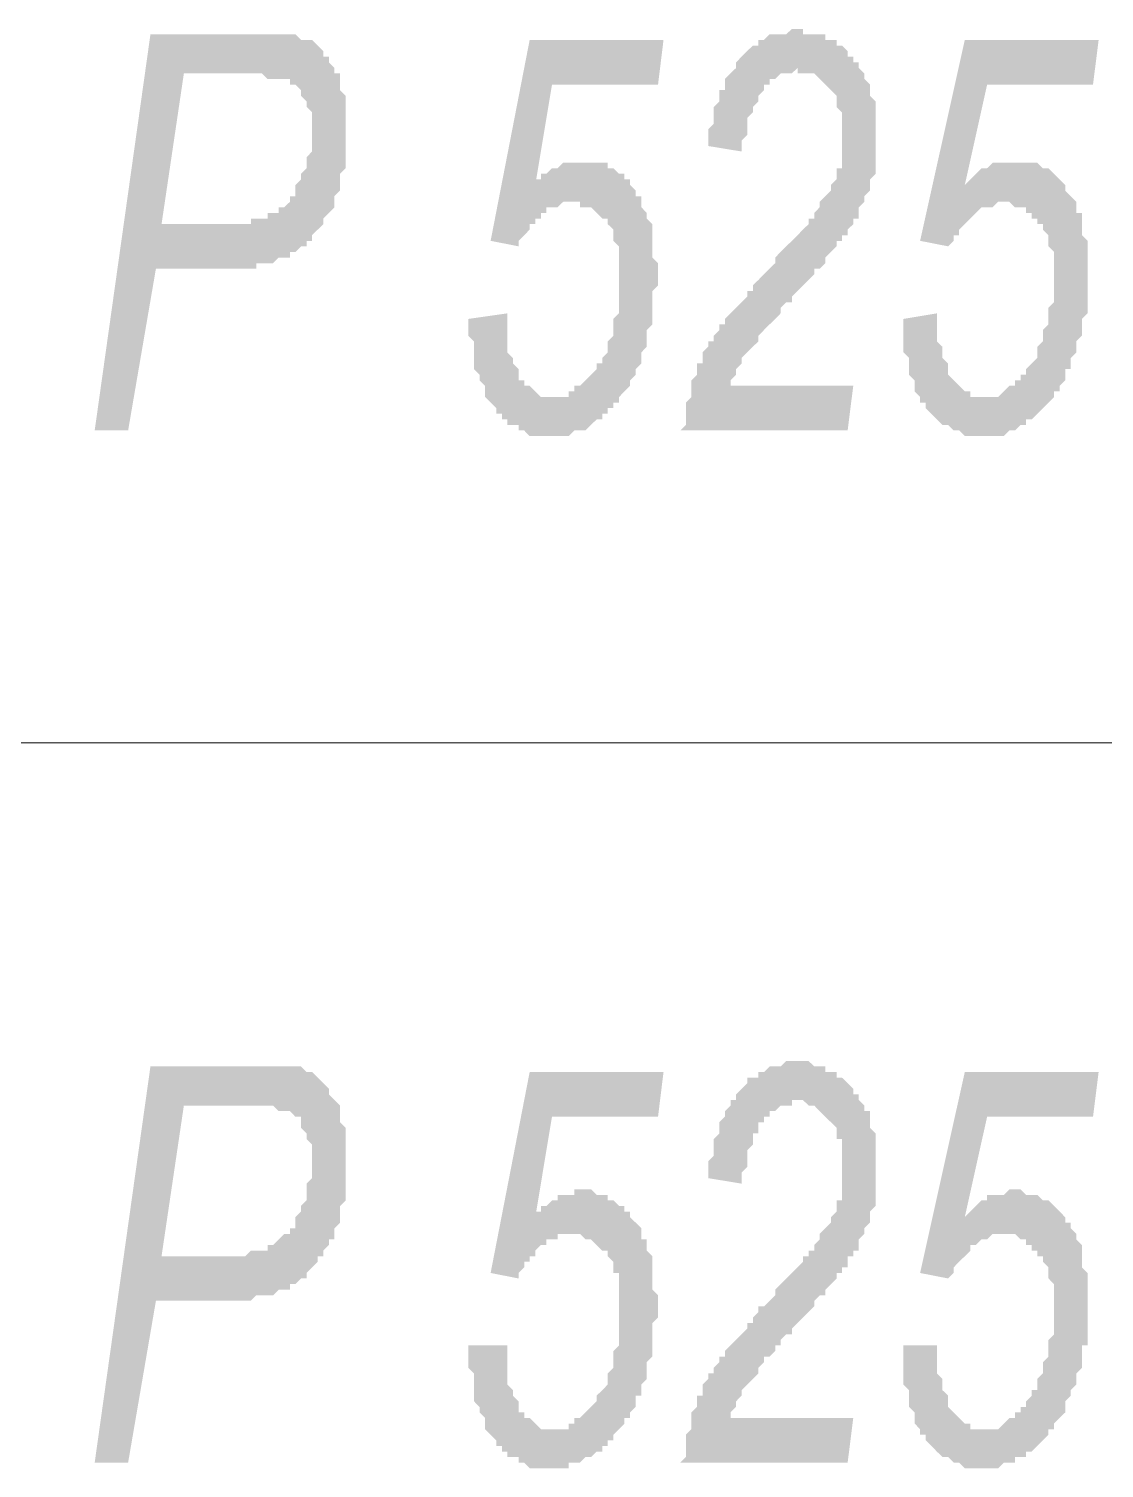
# Model space of a CAD drawing. Header units: millimetres. Extents: x 1372 to 666090, y 1285 to 31551.
# Drawn here: x 630120 to 630924, y 22982 to 24058 of the extents above; entities that cross this region are included whole.
import ezdxf

# ---------------------------------------------------------------- set-up
doc = ezdxf.new("R2010")
doc.units = ezdxf.units.MM
doc.layers.add('PDF _0', color=7, linetype='Continuous')
doc.layers.add('PDF _75-АЗ Штамп', color=7, linetype='Continuous')

msp = doc.modelspace()

# ---------------------------------------------------------------- hatches: boundary and pattern name
at = {"layer": 'PDF _75-АЗ Штамп', "transparency": 33554559}
h = msp.add_hatch(color=256, dxfattribs=at)
h.paths.add_polyline_path([(630169.2, 23757.8), (630210.9, 24054), (630298.5, 24054), (630302.6, 24054), (630306.8, 24054), (630311, 24054), (630311, 24054), (630315.2, 24054), (630319.3, 24054), (630319.3, 24054), (630323.5, 24049.8), (630327.7, 24049.8), (630327.7, 24049.8), (630331.8, 24049.8), (630331.8, 24049.8), (630336, 24045.6), (630336, 24045.6), (630340.2, 24041.5), (630340.2, 24037.3), (630344.4, 24037.3), (630344.4, 24033.1), (630348.5, 24028.9), (630348.5, 24024.8), (630352.7, 24024.8), (630352.7, 24020.6), (630352.7, 24020.6), (630352.7, 24016.4), (630352.7, 24012.3), (630356.9, 24008.1), (630356.9, 24003.9), (630356.9, 23999.7), (630356.9, 23995.6), (630356.9, 23991.4), (630356.9, 23987.2), (630356.9, 23983.1), (630356.9, 23983.1), (630356.9, 23978.9), (630356.9, 23974.7), (630356.9, 23970.5), (630356.9, 23966.4), (630356.9, 23962.2), (630356.9, 23958), (630356.9, 23953.9), (630352.7, 23949.7), (630352.7, 23945.5), (630352.7, 23945.5), (630352.7, 23941.3), (630352.7, 23937.2), (630348.5, 23933), (630348.5, 23928.8), (630348.5, 23924.7), (630344.4, 23920.5), (630344.4, 23920.5), (630340.2, 23916.3), (630340.2, 23912.1), (630336, 23908), (630336, 23908), (630331.8, 23903.8), (630331.8, 23899.6), (630327.7, 23899.6), (630327.7, 23895.5), (630323.5, 23895.5), (630323.5, 23895.5), (630319.3, 23891.3), (630319.3, 23891.3), (630315.2, 23891.3), (630315.2, 23887.1), (630311, 23887.1), (630306.8, 23887.1), (630306.8, 23887.1), (630302.6, 23882.9), (630298.5, 23882.9), (630298.5, 23882.9), (630294.3, 23882.9), (630290.1, 23882.9), (630290.1, 23878.8), (630286, 23878.8), (630281.8, 23878.8), (630281.8, 23878.8), (630277.6, 23878.8), (630273.4, 23878.8), (630273.4, 23878.8), (630269.3, 23878.8), (630265.1, 23878.8), (630265.1, 23878.8), (630215, 23878.8), (630194.2, 23757.8)], flags=0)
h.paths.add_polyline_path([(630219.2, 23912.1), (630265.1, 23912.1), (630269.3, 23912.1), (630273.4, 23912.1), (630273.4, 23912.1), (630277.6, 23912.1), (630281.8, 23912.1), (630286, 23912.1), (630286, 23916.3), (630290.1, 23916.3), (630294.3, 23916.3), (630294.3, 23916.3), (630298.5, 23916.3), (630298.5, 23920.5), (630302.6, 23920.5), (630302.6, 23920.5), (630306.8, 23920.5), (630306.8, 23924.7), (630311, 23924.7), (630315.2, 23928.8), (630315.2, 23933), (630319.3, 23933), (630319.3, 23937.2), (630319.3, 23941.3), (630323.5, 23945.5), (630323.5, 23945.5), (630323.5, 23949.7), (630327.7, 23953.9), (630327.7, 23958), (630327.7, 23962.2), (630327.7, 23962.2), (630331.8, 23966.4), (630331.8, 23970.5), (630331.8, 23974.7), (630331.8, 23978.9), (630331.8, 23983.1), (630331.8, 23987.2), (630331.8, 23991.4), (630331.8, 23995.6), (630327.7, 23999.7), (630327.7, 23999.7), (630327.7, 24003.9), (630327.7, 24003.9), (630323.5, 24008.1), (630323.5, 24012.3), (630323.5, 24012.3), (630319.3, 24016.4), (630315.2, 24016.4), (630315.2, 24020.6), (630315.2, 24020.6), (630311, 24020.6), (630311, 24020.6), (630306.8, 24020.6), (630306.8, 24020.6), (630302.6, 24020.6), (630298.5, 24020.6), (630294.3, 24024.8), (630290.1, 24024.8), (630290.1, 24024.8), (630235.9, 24024.8)], flags=0)
for points in [[(630607.2, 23757.8), (630611.3, 23762), (630611.3, 23766.1), (630611.3, 23770.3), (630611.3, 23774.5), (630611.3, 23778.7), (630615.5, 23782.8), (630615.5, 23787), (630615.5, 23791.2), (630615.5, 23795.3), (630619.7, 23799.5), (630619.7, 23799.5), (630619.7, 23803.7), (630619.7, 23807.9), (630623.8, 23807.9), (630623.8, 23812), (630623.8, 23816.2), (630628, 23820.4), (630628, 23824.5), (630632.2, 23824.5), (630632.2, 23828.7), (630636.4, 23832.9), (630636.4, 23837.1), (630640.5, 23837.1), (630640.5, 23837.1), (630640.5, 23841.2), (630640.5, 23841.2), (630644.7, 23845.4), (630644.7, 23845.4), (630648.9, 23849.6), (630648.9, 23849.6), (630653, 23853.7), (630653, 23853.7), (630657.2, 23857.9), (630657.2, 23862.1), (630661.4, 23862.1), (630661.4, 23866.3), (630665.6, 23870.4), (630665.6, 23870.4), (630669.7, 23874.6), (630673.9, 23878.8), (630678.1, 23882.9), (630678.1, 23887.1), (630682.2, 23891.3), (630682.2, 23891.3), (630686.4, 23895.5), (630690.6, 23899.6), (630690.6, 23899.6), (630694.8, 23903.8), (630698.9, 23908), (630698.9, 23908), (630703.1, 23912.1), (630703.1, 23916.3), (630707.3, 23916.3), (630707.3, 23920.5), (630707.3, 23920.5), (630711.4, 23924.7), (630711.4, 23924.7), (630711.4, 23928.8), (630715.6, 23933), (630715.6, 23933), (630719.8, 23937.2), (630719.8, 23941.3), (630724, 23945.5), (630724, 23949.7), (630724, 23949.7), (630724, 23953.9), (630728.1, 23953.9), (630728.1, 23958), (630728.1, 23962.2), (630728.1, 23966.4), (630728.1, 23970.5), (630728.1, 23974.7), (630728.1, 23978.9), (630728.1, 23983.1), (630728.1, 23987.2), (630728.1, 23991.4), (630728.1, 23995.6), (630728.1, 23995.6), (630724, 23999.7), (630724, 24003.9), (630724, 24008.1), (630719.8, 24012.3), (630719.8, 24012.3), (630715.6, 24016.4), (630715.6, 24016.4), (630711.4, 24020.6), (630711.4, 24020.6), (630707.3, 24024.8), (630707.3, 24024.8), (630703.1, 24024.8), (630698.9, 24024.8), (630694.8, 24024.8), (630694.8, 24028.9), (630690.6, 24024.8), (630690.6, 24024.8), (630686.4, 24024.8), (630682.2, 24024.8), (630682.2, 24024.8), (630678.1, 24020.6), (630673.9, 24020.6), (630673.9, 24016.4), (630669.7, 24016.4), (630669.7, 24012.3), (630665.6, 24008.1), (630665.6, 24008.1), (630665.6, 24003.9), (630661.4, 23999.7), (630661.4, 23999.7), (630661.4, 23995.6), (630657.2, 23991.4), (630657.2, 23987.2), (630657.2, 23983.1), (630657.2, 23978.9), (630653, 23974.7), (630653, 23970.5), (630653, 23966.4), (630628, 23970.5), (630628, 23974.7), (630628, 23978.9), (630628, 23983.1), (630632.2, 23987.2), (630632.2, 23991.4), (630632.2, 23995.6), (630632.2, 23999.7), (630636.4, 24003.9), (630636.4, 24008.1), (630636.4, 24012.3), (630640.5, 24012.3), (630640.5, 24016.4), (630640.5, 24020.6), (630644.7, 24024.8), (630644.7, 24024.8), (630648.9, 24028.9), (630648.9, 24033.1), (630648.9, 24033.1), (630653, 24037.3), (630653, 24037.3), (630657.2, 24041.5), (630657.2, 24041.5), (630661.4, 24045.6), (630665.6, 24045.6), (630665.6, 24049.8), (630669.7, 24049.8), (630669.7, 24049.8), (630673.9, 24054), (630678.1, 24054), (630678.1, 24054), (630682.2, 24054), (630686.4, 24054), (630686.4, 24054), (630690.6, 24058.1), (630694.8, 24058.1), (630698.9, 24058.1), (630698.9, 24054), (630703.1, 24054), (630707.3, 24054), (630707.3, 24054), (630711.4, 24054), (630715.6, 24054), (630715.6, 24049.8), (630719.8, 24049.8), (630724, 24049.8), (630724, 24045.6), (630728.1, 24045.6), (630728.1, 24045.6), (630732.3, 24041.5), (630732.3, 24037.3), (630736.5, 24037.3), (630736.5, 24033.1), (630740.6, 24033.1), (630740.6, 24028.9), (630744.8, 24024.8), (630744.8, 24020.6), (630749, 24016.4), (630749, 24016.4), (630749, 24012.3), (630749, 24008.1), (630753.2, 24003.9), (630753.2, 23999.7), (630753.2, 23995.6), (630753.2, 23991.4), (630753.2, 23987.2), (630753.2, 23983.1), (630753.2, 23978.9), (630753.2, 23978.9), (630753.2, 23978.9), (630753.2, 23974.7), (630753.2, 23970.5), (630753.2, 23966.4), (630753.2, 23962.2), (630753.2, 23958), (630753.2, 23953.9), (630753.2, 23949.7), (630749, 23945.5), (630749, 23941.3), (630749, 23937.2), (630749, 23937.2), (630744.8, 23933), (630744.8, 23928.8), (630740.6, 23924.7), (630740.6, 23920.5), (630740.6, 23920.5), (630740.6, 23920.5), (630740.6, 23916.3), (630736.5, 23916.3), (630736.5, 23912.1), (630736.5, 23912.1), (630732.3, 23908), (630732.3, 23908), (630732.3, 23903.8), (630728.1, 23903.8), (630728.1, 23899.6), (630724, 23899.6), (630724, 23895.5), (630719.8, 23891.3), (630719.8, 23891.3), (630715.6, 23887.1), (630715.6, 23882.9), (630711.4, 23878.8), (630707.3, 23878.8), (630707.3, 23874.6), (630703.1, 23870.4), (630698.9, 23866.3), (630694.8, 23862.1), (630690.6, 23857.9), (630690.6, 23853.7), (630686.4, 23853.7), (630682.2, 23849.6), (630682.2, 23845.4), (630678.1, 23841.2), (630678.1, 23841.2), (630673.9, 23837.1), (630669.7, 23832.9), (630669.7, 23832.9), (630665.6, 23828.7), (630665.6, 23828.7), (630665.6, 23824.5), (630661.4, 23820.4), (630661.4, 23820.4), (630657.2, 23816.2), (630657.2, 23816.2), (630653, 23812), (630653, 23807.9), (630648.9, 23803.7), (630648.9, 23799.5), (630648.9, 23799.5), (630644.7, 23795.3), (630644.7, 23791.2), (630736.5, 23791.2), (630732.3, 23757.8)], [(630448.6, 23841.2), (630477.8, 23845.4), (630477.8, 23841.2), (630477.8, 23837.1), (630477.8, 23837.1), (630477.8, 23832.9), (630477.8, 23828.7), (630477.8, 23824.5), (630477.8, 23820.4), (630477.8, 23816.2), (630482, 23812), (630482, 23812), (630482, 23807.9), (630486.2, 23803.7), (630486.2, 23799.5), (630486.2, 23795.3), (630490.4, 23795.3), (630490.4, 23791.2), (630494.5, 23791.2), (630498.7, 23787), (630498.7, 23787), (630502.9, 23782.8), (630502.9, 23782.8), (630507, 23782.8), (630511.2, 23782.8), (630511.2, 23782.8), (630515.4, 23782.8), (630515.4, 23782.8), (630519.6, 23782.8), (630523.7, 23782.8), (630523.7, 23787), (630527.9, 23787), (630527.9, 23791.2), (630532.1, 23791.2), (630536.2, 23795.3), (630536.2, 23795.3), (630536.2, 23795.3), (630540.4, 23799.5), (630540.4, 23799.5), (630544.6, 23803.7), (630544.6, 23807.9), (630548.8, 23807.9), (630548.8, 23812), (630552.9, 23816.2), (630552.9, 23820.4), (630552.9, 23824.5), (630557.1, 23828.7), (630557.1, 23828.7), (630557.1, 23832.9), (630557.1, 23837.1), (630557.1, 23841.2), (630561.3, 23845.4), (630561.3, 23849.6), (630561.3, 23853.7), (630561.3, 23857.9), (630561.3, 23857.9), (630561.3, 23862.1), (630561.3, 23866.3), (630561.3, 23870.4), (630561.3, 23874.6), (630561.3, 23878.8), (630561.3, 23882.9), (630561.3, 23887.1), (630561.3, 23891.3), (630561.3, 23895.5), (630561.3, 23895.5), (630557.1, 23899.6), (630557.1, 23903.8), (630557.1, 23908), (630552.9, 23912.1), (630552.9, 23912.1), (630552.9, 23916.3), (630548.8, 23916.3), (630544.6, 23920.5), (630544.6, 23920.5), (630540.4, 23924.7), (630540.4, 23924.7), (630536.2, 23924.7), (630532.1, 23924.7), (630532.1, 23928.8), (630527.9, 23928.8), (630527.9, 23928.8), (630523.7, 23928.8), (630519.6, 23928.8), (630515.4, 23924.7), (630515.4, 23924.7), (630511.2, 23924.7), (630507, 23924.7), (630507, 23920.5), (630502.9, 23920.5), (630502.9, 23916.3), (630498.7, 23916.3), (630498.7, 23912.1), (630494.5, 23912.1), (630494.5, 23908), (630490.4, 23903.8), (630490.4, 23903.8), (630486.2, 23899.6), (630486.2, 23895.5), (630465.3, 23899.6), (630494.5, 24049.8), (630594.6, 24049.8), (630590.5, 24016.4), (630511.2, 24016.4), (630498.7, 23941.3), (630498.7, 23945.5), (630502.9, 23945.5), (630502.9, 23949.7), (630507, 23949.7), (630511.2, 23953.9), (630511.2, 23953.9), (630515.4, 23953.9), (630515.4, 23953.9), (630519.6, 23958), (630519.6, 23958), (630523.7, 23958), (630527.9, 23958), (630527.9, 23958), (630532.1, 23958), (630532.1, 23958), (630536.2, 23958), (630540.4, 23958), (630544.6, 23958), (630544.6, 23958), (630548.8, 23958), (630552.9, 23958), (630552.9, 23953.9), (630557.1, 23953.9), (630557.1, 23953.9), (630561.3, 23949.7), (630565.4, 23949.7), (630565.4, 23945.5), (630569.6, 23945.5), (630569.6, 23941.3), (630573.8, 23937.2), (630573.8, 23937.2), (630573.8, 23933), (630578, 23933), (630578, 23928.8), (630578, 23924.7), (630582.1, 23920.5), (630582.1, 23920.5), (630582.1, 23916.3), (630586.3, 23912.1), (630586.3, 23908), (630586.3, 23903.8), (630586.3, 23899.6), (630586.3, 23895.5), (630586.3, 23891.3), (630586.3, 23887.1), (630590.5, 23882.9), (630590.5, 23878.8), (630590.5, 23874.6), (630590.5, 23870.4), (630590.5, 23866.3), (630586.3, 23862.1), (630586.3, 23857.9), (630586.3, 23853.7), (630586.3, 23849.6), (630586.3, 23845.4), (630586.3, 23841.2), (630586.3, 23837.1), (630586.3, 23837.1), (630582.1, 23832.9), (630582.1, 23828.7), (630582.1, 23824.5), (630582.1, 23820.4), (630578, 23816.2), (630578, 23812), (630578, 23807.9), (630573.8, 23803.7), (630573.8, 23803.7), (630573.8, 23799.5), (630569.6, 23795.3), (630569.6, 23791.2), (630565.4, 23787), (630565.4, 23787), (630561.3, 23782.8), (630561.3, 23778.7), (630557.1, 23778.7), (630557.1, 23774.5), (630552.9, 23774.5), (630552.9, 23770.3), (630548.8, 23770.3), (630548.8, 23766.1), (630544.6, 23766.1), (630540.4, 23762), (630540.4, 23762), (630536.2, 23757.8), (630532.1, 23757.8), (630532.1, 23757.8), (630527.9, 23757.8), (630523.7, 23753.6), (630523.7, 23753.6), (630519.6, 23753.6), (630515.4, 23753.6), (630515.4, 23753.6), (630511.2, 23753.6), (630511.2, 23753.6), (630507, 23753.6), (630502.9, 23753.6), (630498.7, 23753.6), (630498.7, 23753.6), (630494.5, 23753.6), (630490.4, 23757.8), (630490.4, 23757.8), (630486.2, 23757.8), (630486.2, 23762), (630482, 23762), (630477.8, 23762), (630477.8, 23766.1), (630473.7, 23766.1), (630473.7, 23770.3), (630469.5, 23770.3), (630469.5, 23774.5), (630465.3, 23778.7), (630465.3, 23778.7), (630461.2, 23782.8), (630461.2, 23787), (630461.2, 23791.2), (630457, 23795.3), (630457, 23795.3), (630457, 23799.5), (630452.8, 23803.7), (630452.8, 23807.9), (630452.8, 23812), (630452.8, 23816.2), (630452.8, 23820.4), (630452.8, 23824.5), (630448.6, 23828.7), (630448.6, 23832.9), (630448.6, 23837.1), (630448.6, 23837.1), (630448.6, 23841.2), (630448.6, 23841.2)], [(630774, 23841.2), (630799, 23845.4), (630799, 23841.2), (630799, 23837.1), (630799, 23837.1), (630799, 23832.9), (630799, 23828.7), (630799, 23824.5), (630803.2, 23820.4), (630803.2, 23816.2), (630803.2, 23812), (630803.2, 23812), (630807.4, 23807.9), (630807.4, 23803.7), (630807.4, 23799.5), (630811.6, 23795.3), (630811.6, 23795.3), (630815.7, 23791.2), (630815.7, 23791.2), (630819.9, 23787), (630824.1, 23787), (630824.1, 23782.8), (630828.2, 23782.8), (630832.4, 23782.8), (630832.4, 23782.8), (630832.4, 23782.8), (630836.6, 23782.8), (630840.8, 23782.8), (630840.8, 23782.8), (630844.9, 23782.8), (630849.1, 23787), (630849.1, 23787), (630853.3, 23791.2), (630857.4, 23791.2), (630857.4, 23795.3), (630857.4, 23795.3), (630861.6, 23795.3), (630861.6, 23799.5), (630865.8, 23799.5), (630865.8, 23803.7), (630870, 23807.9), (630870, 23807.9), (630874.1, 23812), (630874.1, 23816.2), (630874.1, 23820.4), (630878.3, 23824.5), (630878.3, 23828.7), (630878.3, 23828.7), (630878.3, 23832.9), (630882.5, 23837.1), (630882.5, 23841.2), (630882.5, 23845.4), (630882.5, 23849.6), (630886.6, 23853.7), (630886.6, 23857.9), (630886.6, 23857.9), (630886.6, 23862.1), (630886.6, 23866.3), (630886.6, 23870.4), (630886.6, 23874.6), (630886.6, 23878.8), (630886.6, 23882.9), (630886.6, 23887.1), (630886.6, 23891.3), (630882.5, 23895.5), (630882.5, 23895.5), (630882.5, 23899.6), (630882.5, 23903.8), (630878.3, 23908), (630878.3, 23912.1), (630874.1, 23912.1), (630874.1, 23916.3), (630870, 23916.3), (630870, 23920.5), (630865.8, 23920.5), (630865.8, 23924.7), (630861.6, 23924.7), (630861.6, 23924.7), (630857.4, 23924.7), (630853.3, 23928.8), (630849.1, 23928.8), (630849.1, 23928.8), (630844.9, 23928.8), (630844.9, 23928.8), (630840.8, 23924.7), (630836.6, 23924.7), (630836.6, 23924.7), (630832.4, 23924.7), (630828.2, 23920.5), (630828.2, 23920.5), (630824.1, 23916.3), (630824.1, 23916.3), (630819.9, 23912.1), (630819.9, 23912.1), (630815.7, 23908), (630815.7, 23903.8), (630811.6, 23903.8), (630811.6, 23899.6), (630807.4, 23895.5), (630786.5, 23899.6), (630819.9, 24049.8), (630920, 24049.8), (630915.8, 24016.4), (630836.6, 24016.4), (630819.9, 23941.3), (630824.1, 23945.5), (630824.1, 23945.5), (630828.2, 23949.7), (630828.2, 23949.7), (630832.4, 23953.9), (630836.6, 23953.9), (630836.6, 23953.9), (630836.6, 23953.9), (630840.8, 23958), (630844.9, 23958), (630844.9, 23958), (630849.1, 23958), (630853.3, 23958), (630853.3, 23958), (630857.4, 23958), (630861.6, 23958), (630861.6, 23958), (630865.8, 23958), (630870, 23958), (630870, 23958), (630874.1, 23958), (630878.3, 23953.9), (630878.3, 23953.9), (630882.5, 23953.9), (630886.6, 23949.7), (630886.6, 23949.7), (630890.8, 23945.5), (630890.8, 23945.5), (630895, 23941.3), (630895, 23937.2), (630895, 23937.2), (630899.2, 23933), (630899.2, 23933), (630903.3, 23928.8), (630903.3, 23924.7), (630903.3, 23920.5), (630907.5, 23920.5), (630907.5, 23916.3), (630907.5, 23912.1), (630907.5, 23908), (630907.5, 23903.8), (630911.7, 23899.6), (630911.7, 23895.5), (630911.7, 23891.3), (630911.7, 23887.1), (630911.7, 23882.9), (630911.7, 23878.8), (630911.7, 23874.6), (630911.7, 23870.4), (630911.7, 23866.3), (630911.7, 23862.1), (630911.7, 23857.9), (630911.7, 23853.7), (630911.7, 23849.6), (630911.7, 23845.4), (630907.5, 23841.2), (630907.5, 23837.1), (630907.5, 23837.1), (630907.5, 23832.9), (630907.5, 23828.7), (630903.3, 23824.5), (630903.3, 23820.4), (630903.3, 23816.2), (630899.2, 23812), (630899.2, 23807.9), (630899.2, 23803.7), (630895, 23803.7), (630895, 23799.5), (630895, 23795.3), (630890.8, 23791.2), (630890.8, 23787), (630886.6, 23787), (630886.6, 23782.8), (630882.5, 23778.7), (630882.5, 23778.7), (630878.3, 23774.5), (630878.3, 23774.5), (630874.1, 23770.3), (630874.1, 23770.3), (630870, 23766.1), (630865.8, 23766.1), (630865.8, 23762), (630861.6, 23762), (630857.4, 23757.8), (630857.4, 23757.8), (630853.3, 23757.8), (630853.3, 23757.8), (630849.1, 23753.6), (630844.9, 23753.6), (630844.9, 23753.6), (630840.8, 23753.6), (630836.6, 23753.6), (630832.4, 23753.6), (630832.4, 23753.6), (630828.2, 23753.6), (630828.2, 23753.6), (630824.1, 23753.6), (630819.9, 23753.6), (630819.9, 23753.6), (630815.7, 23757.8), (630811.6, 23757.8), (630811.6, 23757.8), (630807.4, 23762), (630803.2, 23762), (630803.2, 23762), (630799, 23766.1), (630799, 23766.1), (630794.9, 23770.3), (630794.9, 23770.3), (630790.7, 23774.5), (630790.7, 23778.7), (630786.5, 23778.7), (630786.5, 23782.8), (630782.4, 23787), (630782.4, 23791.2), (630782.4, 23795.3), (630782.4, 23795.3), (630778.2, 23799.5), (630778.2, 23803.7), (630778.2, 23807.9), (630778.2, 23812), (630774, 23816.2), (630774, 23820.4), (630774, 23824.5), (630774, 23828.7), (630774, 23832.9), (630774, 23837.1), (630774, 23837.1), (630774, 23841.2), (630774, 23841.2)], [(630607.2, 22986.1), (630611.3, 22990.3), (630611.3, 22994.4), (630611.3, 22998.6), (630611.3, 23002.8), (630611.3, 23007), (630615.5, 23011.1), (630615.5, 23015.3), (630615.5, 23019.5), (630615.5, 23023.6), (630619.7, 23027.8), (630619.7, 23027.8), (630619.7, 23032), (630619.7, 23036.2), (630623.8, 23036.2), (630623.8, 23040.3), (630623.8, 23044.5), (630628, 23048.7), (630628, 23052.8), (630632.2, 23052.8), (630632.2, 23057), (630636.4, 23061.2), (630636.4, 23065.4), (630640.5, 23065.4), (630640.5, 23065.4), (630640.5, 23069.5), (630640.5, 23069.5), (630644.7, 23073.7), (630644.7, 23073.7), (630648.9, 23077.9), (630648.9, 23077.9), (630653, 23082), (630653, 23082), (630657.2, 23086.2), (630657.2, 23090.4), (630661.4, 23090.4), (630661.4, 23094.6), (630665.6, 23098.7), (630665.6, 23102.9), (630669.7, 23102.9), (630673.9, 23107.1), (630678.1, 23111.2), (630678.1, 23115.4), (630682.2, 23119.6), (630682.2, 23119.6), (630686.4, 23123.8), (630690.6, 23127.9), (630690.6, 23127.9), (630694.8, 23132.1), (630698.9, 23136.3), (630698.9, 23140.4), (630703.1, 23140.4), (630703.1, 23144.6), (630707.3, 23144.6), (630707.3, 23148.8), (630707.3, 23148.8), (630711.4, 23153), (630711.4, 23153), (630711.4, 23157.1), (630715.6, 23161.3), (630715.6, 23161.3), (630719.8, 23165.5), (630719.8, 23169.6), (630724, 23173.8), (630724, 23178), (630724, 23178), (630724, 23182.2), (630728.1, 23182.2), (630728.1, 23186.3), (630728.1, 23190.5), (630728.1, 23194.7), (630728.1, 23198.8), (630728.1, 23203), (630728.1, 23207.2), (630728.1, 23211.4), (630728.1, 23215.5), (630728.1, 23219.7), (630728.1, 23223.9), (630728.1, 23228), (630724, 23228), (630724, 23232.2), (630724, 23236.4), (630719.8, 23240.6), (630719.8, 23240.6), (630715.6, 23244.7), (630715.6, 23244.7), (630711.4, 23248.9), (630711.4, 23248.9), (630707.3, 23253.1), (630707.3, 23253.1), (630703.1, 23253.1), (630698.9, 23257.2), (630694.8, 23257.2), (630694.8, 23257.2), (630690.6, 23257.2), (630690.6, 23253.1), (630686.4, 23253.1), (630682.2, 23253.1), (630682.2, 23253.1), (630678.1, 23248.9), (630673.9, 23248.9), (630673.9, 23244.7), (630669.7, 23244.7), (630669.7, 23240.6), (630665.6, 23240.6), (630665.6, 23236.4), (630665.6, 23232.2), (630661.4, 23232.2), (630661.4, 23228), (630661.4, 23223.9), (630657.2, 23219.7), (630657.2, 23215.5), (630657.2, 23211.4), (630657.2, 23207.2), (630653, 23203), (630653, 23198.8), (630653, 23194.7), (630628, 23198.8), (630628, 23203), (630628, 23207.2), (630628, 23211.4), (630632.2, 23215.5), (630632.2, 23219.7), (630632.2, 23223.9), (630632.2, 23228), (630636.4, 23232.2), (630636.4, 23236.4), (630636.4, 23240.6), (630640.5, 23244.7), (630640.5, 23244.7), (630640.5, 23248.9), (630644.7, 23253.1), (630644.7, 23257.2), (630648.9, 23257.2), (630648.9, 23261.4), (630648.9, 23261.4), (630653, 23265.6), (630653, 23265.6), (630657.2, 23269.8), (630657.2, 23273.9), (630661.4, 23273.9), (630665.6, 23273.9), (630665.6, 23278.1), (630669.7, 23278.1), (630669.7, 23278.1), (630673.9, 23282.3), (630678.1, 23282.3), (630678.1, 23282.3), (630682.2, 23282.3), (630686.4, 23286.4), (630686.4, 23286.4), (630690.6, 23286.4), (630694.8, 23286.4), (630698.9, 23286.4), (630698.9, 23286.4), (630703.1, 23286.4), (630707.3, 23282.3), (630707.3, 23282.3), (630711.4, 23282.3), (630715.6, 23282.3), (630715.6, 23278.1), (630719.8, 23278.1), (630724, 23278.1), (630724, 23273.9), (630728.1, 23273.9), (630728.1, 23273.9), (630732.3, 23269.8), (630732.3, 23269.8), (630736.5, 23265.6), (630736.5, 23261.4), (630740.6, 23261.4), (630740.6, 23257.2), (630744.8, 23253.1), (630744.8, 23248.9), (630749, 23248.9), (630749, 23244.7), (630749, 23240.6), (630749, 23236.4), (630753.2, 23232.2), (630753.2, 23228), (630753.2, 23223.9), (630753.2, 23219.7), (630753.2, 23219.7), (630753.2, 23215.5), (630753.2, 23211.4), (630753.2, 23207.2), (630753.2, 23207.2), (630753.2, 23203), (630753.2, 23198.8), (630753.2, 23194.7), (630753.2, 23190.5), (630753.2, 23186.3), (630753.2, 23182.2), (630753.2, 23178), (630749, 23173.8), (630749, 23169.6), (630749, 23169.6), (630749, 23165.5), (630744.8, 23161.3), (630744.8, 23157.1), (630740.6, 23153), (630740.6, 23148.8), (630740.6, 23148.8), (630740.6, 23148.8), (630740.6, 23144.6), (630736.5, 23144.6), (630736.5, 23140.4), (630736.5, 23140.4), (630732.3, 23140.4), (630732.3, 23136.3), (630732.3, 23132.1), (630728.1, 23132.1), (630728.1, 23127.9), (630724, 23127.9), (630724, 23123.8), (630719.8, 23119.6), (630719.8, 23119.6), (630715.6, 23115.4), (630715.6, 23111.2), (630711.4, 23111.2), (630707.3, 23107.1), (630707.3, 23102.9), (630703.1, 23098.7), (630698.9, 23094.6), (630694.8, 23090.4), (630690.6, 23086.2), (630690.6, 23082), (630686.4, 23082), (630682.2, 23077.9), (630682.2, 23073.7), (630678.1, 23073.7), (630678.1, 23069.5), (630673.9, 23065.4), (630669.7, 23065.4), (630669.7, 23061.2), (630665.6, 23057), (630665.6, 23057), (630665.6, 23052.8), (630661.4, 23048.7), (630661.4, 23048.7), (630657.2, 23044.5), (630657.2, 23044.5), (630653, 23040.3), (630653, 23036.2), (630648.9, 23032), (630648.9, 23027.8), (630648.9, 23027.8), (630644.7, 23023.6), (630644.7, 23019.5), (630736.5, 23019.5), (630732.3, 22986.1)], [(630448.6, 23073.7), (630477.8, 23073.7), (630477.8, 23069.5), (630477.8, 23065.4), (630477.8, 23065.4), (630477.8, 23061.2), (630477.8, 23057), (630477.8, 23052.8), (630477.8, 23048.7), (630477.8, 23044.5), (630482, 23040.3), (630482, 23040.3), (630482, 23036.2), (630486.2, 23032), (630486.2, 23027.8), (630486.2, 23023.6), (630490.4, 23023.6), (630490.4, 23019.5), (630494.5, 23019.5), (630498.7, 23015.3), (630498.7, 23015.3), (630502.9, 23011.1), (630502.9, 23011.1), (630507, 23011.1), (630511.2, 23011.1), (630511.2, 23011.1), (630515.4, 23011.1), (630515.4, 23011.1), (630519.6, 23011.1), (630523.7, 23011.1), (630523.7, 23015.3), (630527.9, 23015.3), (630527.9, 23019.5), (630532.1, 23019.5), (630536.2, 23023.6), (630536.2, 23023.6), (630536.2, 23023.6), (630540.4, 23027.8), (630540.4, 23027.8), (630544.6, 23032), (630544.6, 23036.2), (630548.8, 23040.3), (630548.8, 23040.3), (630552.9, 23044.5), (630552.9, 23048.7), (630552.9, 23052.8), (630557.1, 23057), (630557.1, 23057), (630557.1, 23061.2), (630557.1, 23065.4), (630557.1, 23069.5), (630561.3, 23073.7), (630561.3, 23077.9), (630561.3, 23082), (630561.3, 23086.2), (630561.3, 23090.4), (630561.3, 23094.6), (630561.3, 23094.6), (630561.3, 23098.7), (630561.3, 23102.9), (630561.3, 23107.1), (630561.3, 23111.2), (630561.3, 23115.4), (630561.3, 23119.6), (630561.3, 23123.8), (630561.3, 23127.9), (630557.1, 23127.9), (630557.1, 23132.1), (630557.1, 23136.3), (630552.9, 23140.4), (630552.9, 23140.4), (630552.9, 23144.6), (630548.8, 23144.6), (630544.6, 23148.8), (630544.6, 23148.8), (630540.4, 23153), (630540.4, 23153), (630536.2, 23153), (630532.1, 23157.1), (630532.1, 23157.1), (630527.9, 23157.1), (630527.9, 23157.1), (630523.7, 23157.1), (630519.6, 23157.1), (630515.4, 23157.1), (630515.4, 23153), (630511.2, 23153), (630507, 23153), (630507, 23148.8), (630502.9, 23148.8), (630502.9, 23148.8), (630498.7, 23144.6), (630498.7, 23140.4), (630494.5, 23140.4), (630494.5, 23136.3), (630490.4, 23136.3), (630490.4, 23132.1), (630486.2, 23127.9), (630486.2, 23123.8), (630465.3, 23127.9), (630494.5, 23278.1), (630594.6, 23278.1), (630590.5, 23244.7), (630511.2, 23244.7), (630498.7, 23169.6), (630498.7, 23173.8), (630502.9, 23173.8), (630502.9, 23178), (630507, 23178), (630511.2, 23182.2), (630511.2, 23182.2), (630515.4, 23182.2), (630515.4, 23186.3), (630519.6, 23186.3), (630519.6, 23186.3), (630523.7, 23186.3), (630527.9, 23186.3), (630527.9, 23190.5), (630532.1, 23190.5), (630532.1, 23190.5), (630536.2, 23190.5), (630540.4, 23190.5), (630544.6, 23186.3), (630544.6, 23186.3), (630548.8, 23186.3), (630552.9, 23186.3), (630552.9, 23182.2), (630557.1, 23182.2), (630557.1, 23182.2), (630561.3, 23178), (630565.4, 23178), (630565.4, 23173.8), (630569.6, 23173.8), (630569.6, 23169.6), (630573.8, 23165.5), (630573.8, 23165.5), (630573.8, 23165.5), (630578, 23161.3), (630578, 23157.1), (630578, 23153), (630582.1, 23153), (630582.1, 23148.8), (630582.1, 23144.6), (630586.3, 23140.4), (630586.3, 23136.3), (630586.3, 23132.1), (630586.3, 23127.9), (630586.3, 23123.8), (630586.3, 23119.6), (630586.3, 23115.4), (630590.5, 23111.2), (630590.5, 23107.1), (630590.5, 23102.9), (630590.5, 23098.7), (630590.5, 23094.6), (630586.3, 23090.4), (630586.3, 23086.2), (630586.3, 23082), (630586.3, 23077.9), (630586.3, 23073.7), (630586.3, 23073.7), (630586.3, 23069.5), (630586.3, 23065.4), (630582.1, 23061.2), (630582.1, 23057), (630582.1, 23052.8), (630582.1, 23048.7), (630578, 23044.5), (630578, 23040.3), (630578, 23036.2), (630573.8, 23036.2), (630573.8, 23032), (630573.8, 23027.8), (630569.6, 23023.6), (630569.6, 23019.5), (630565.4, 23019.5), (630565.4, 23015.3), (630561.3, 23011.1), (630561.3, 23011.1), (630557.1, 23007), (630557.1, 23002.8), (630552.9, 23002.8), (630552.9, 22998.6), (630548.8, 22998.6), (630548.8, 22994.4), (630544.6, 22994.4), (630540.4, 22990.3), (630540.4, 22990.3), (630536.2, 22990.3), (630532.1, 22986.1), (630532.1, 22986.1), (630527.9, 22986.1), (630523.7, 22986.1), (630523.7, 22981.9), (630519.6, 22981.9), (630515.4, 22981.9), (630515.4, 22981.9), (630511.2, 22981.9), (630511.2, 22981.9), (630507, 22981.9), (630502.9, 22981.9), (630498.7, 22981.9), (630498.7, 22981.9), (630494.5, 22981.9), (630490.4, 22986.1), (630490.4, 22986.1), (630486.2, 22986.1), (630486.2, 22990.3), (630482, 22990.3), (630477.8, 22990.3), (630477.8, 22994.4), (630473.7, 22994.4), (630473.7, 22998.6), (630469.5, 22998.6), (630469.5, 23002.8), (630465.3, 23007), (630465.3, 23007), (630461.2, 23011.1), (630461.2, 23015.3), (630461.2, 23019.5), (630457, 23023.6), (630457, 23023.6), (630457, 23027.8), (630452.8, 23032), (630452.8, 23036.2), (630452.8, 23040.3), (630452.8, 23044.5), (630452.8, 23048.7), (630452.8, 23052.8), (630448.6, 23057), (630448.6, 23061.2), (630448.6, 23065.4), (630448.6, 23065.4), (630448.6, 23069.5), (630448.6, 23073.7)], [(630774, 23073.7), (630799, 23073.7), (630799, 23069.5), (630799, 23065.4), (630799, 23065.4), (630799, 23061.2), (630799, 23057), (630799, 23052.8), (630803.2, 23048.7), (630803.2, 23044.5), (630803.2, 23040.3), (630803.2, 23040.3), (630807.4, 23036.2), (630807.4, 23032), (630807.4, 23027.8), (630811.6, 23023.6), (630811.6, 23023.6), (630815.7, 23019.5), (630815.7, 23019.5), (630819.9, 23015.3), (630824.1, 23015.3), (630824.1, 23011.1), (630828.2, 23011.1), (630832.4, 23011.1), (630832.4, 23011.1), (630832.4, 23011.1), (630836.6, 23011.1), (630840.8, 23011.1), (630840.8, 23011.1), (630844.9, 23011.1), (630849.1, 23015.3), (630849.1, 23015.3), (630853.3, 23019.5), (630857.4, 23019.5), (630857.4, 23023.6), (630857.4, 23023.6), (630861.6, 23023.6), (630861.6, 23027.8), (630865.8, 23027.8), (630865.8, 23032), (630870, 23036.2), (630870, 23040.3), (630874.1, 23040.3), (630874.1, 23044.5), (630874.1, 23048.7), (630878.3, 23052.8), (630878.3, 23057), (630878.3, 23057), (630878.3, 23061.2), (630882.5, 23065.4), (630882.5, 23069.5), (630882.5, 23073.7), (630882.5, 23077.9), (630886.6, 23082), (630886.6, 23086.2), (630886.6, 23090.4), (630886.6, 23094.6), (630886.6, 23094.6), (630886.6, 23098.7), (630886.6, 23102.9), (630886.6, 23107.1), (630886.6, 23111.2), (630886.6, 23115.4), (630886.6, 23119.6), (630882.5, 23123.8), (630882.5, 23127.9), (630882.5, 23127.9), (630882.5, 23132.1), (630878.3, 23136.3), (630878.3, 23140.4), (630874.1, 23140.4), (630874.1, 23144.6), (630870, 23144.6), (630870, 23148.8), (630865.8, 23148.8), (630865.8, 23153), (630861.6, 23153), (630861.6, 23153), (630857.4, 23157.1), (630853.3, 23157.1), (630849.1, 23157.1), (630849.1, 23157.1), (630844.9, 23157.1), (630844.9, 23157.1), (630840.8, 23157.1), (630836.6, 23153), (630836.6, 23153), (630832.4, 23153), (630828.2, 23148.8), (630828.2, 23148.8), (630824.1, 23148.8), (630824.1, 23144.6), (630819.9, 23140.4), (630819.9, 23140.4), (630815.7, 23136.3), (630815.7, 23136.3), (630811.6, 23132.1), (630811.6, 23127.9), (630807.4, 23123.8), (630786.5, 23127.9), (630819.9, 23278.1), (630920, 23278.1), (630915.8, 23244.7), (630836.6, 23244.7), (630819.9, 23169.6), (630824.1, 23173.8), (630824.1, 23173.8), (630828.2, 23178), (630828.2, 23178), (630832.4, 23182.2), (630836.6, 23182.2), (630836.6, 23182.2), (630836.6, 23186.3), (630840.8, 23186.3), (630844.9, 23186.3), (630844.9, 23186.3), (630849.1, 23186.3), (630853.3, 23190.5), (630853.3, 23190.5), (630857.4, 23190.5), (630861.6, 23190.5), (630861.6, 23190.5), (630865.8, 23186.3), (630870, 23186.3), (630870, 23186.3), (630874.1, 23186.3), (630878.3, 23182.2), (630878.3, 23182.2), (630882.5, 23182.2), (630886.6, 23178), (630886.6, 23178), (630890.8, 23173.8), (630890.8, 23173.8), (630895, 23169.6), (630895, 23165.5), (630895, 23165.5), (630899.2, 23165.5), (630899.2, 23161.3), (630903.3, 23157.1), (630903.3, 23153), (630903.3, 23153), (630907.5, 23148.8), (630907.5, 23144.6), (630907.5, 23140.4), (630907.5, 23136.3), (630907.5, 23132.1), (630911.7, 23127.9), (630911.7, 23123.8), (630911.7, 23119.6), (630911.7, 23115.4), (630911.7, 23111.2), (630911.7, 23107.1), (630911.7, 23102.9), (630911.7, 23098.7), (630911.7, 23094.6), (630911.7, 23090.4), (630911.7, 23086.2), (630911.7, 23082), (630911.7, 23077.9), (630911.7, 23073.7), (630907.5, 23073.7), (630907.5, 23069.5), (630907.5, 23065.4), (630907.5, 23061.2), (630907.5, 23057), (630903.3, 23052.8), (630903.3, 23048.7), (630903.3, 23044.5), (630899.2, 23040.3), (630899.2, 23036.2), (630899.2, 23036.2), (630895, 23032), (630895, 23027.8), (630895, 23023.6), (630890.8, 23019.5), (630890.8, 23019.5), (630886.6, 23015.3), (630886.6, 23011.1), (630882.5, 23011.1), (630882.5, 23007), (630878.3, 23002.8), (630878.3, 23002.8), (630874.1, 22998.6), (630874.1, 22998.6), (630870, 22994.4), (630865.8, 22994.4), (630865.8, 22990.3), (630861.6, 22990.3), (630857.4, 22990.3), (630857.4, 22986.1), (630853.3, 22986.1), (630853.3, 22986.1), (630849.1, 22986.1), (630844.9, 22981.9), (630844.9, 22981.9), (630840.8, 22981.9), (630836.6, 22981.9), (630832.4, 22981.9), (630832.4, 22981.9), (630828.2, 22981.9), (630828.2, 22981.9), (630824.1, 22981.9), (630819.9, 22981.9), (630819.9, 22981.9), (630815.7, 22986.1), (630811.6, 22986.1), (630811.6, 22986.1), (630807.4, 22990.3), (630803.2, 22990.3), (630803.2, 22990.3), (630799, 22994.4), (630799, 22994.4), (630794.9, 22998.6), (630794.9, 22998.6), (630790.7, 23002.8), (630790.7, 23007), (630786.5, 23007), (630786.5, 23011.1), (630782.4, 23015.3), (630782.4, 23019.5), (630782.4, 23023.6), (630782.4, 23023.6), (630778.2, 23027.8), (630778.2, 23032), (630778.2, 23036.2), (630778.2, 23040.3), (630774, 23044.5), (630774, 23048.7), (630774, 23052.8), (630774, 23057), (630774, 23061.2), (630774, 23065.4), (630774, 23065.4), (630774, 23069.5), (630774, 23073.7)]]:
    msp.add_hatch(color=256, dxfattribs=at).paths.add_polyline_path(points)
h = msp.add_hatch(color=256, dxfattribs=at)
h.paths.add_polyline_path([(630169.2, 22986.1), (630210.9, 23282.3), (630298.5, 23282.3), (630302.6, 23282.3), (630306.8, 23282.3), (630311, 23282.3), (630311, 23282.3), (630315.2, 23282.3), (630319.3, 23282.3), (630319.3, 23282.3), (630323.5, 23282.3), (630327.7, 23278.1), (630327.7, 23278.1), (630331.8, 23278.1), (630331.8, 23278.1), (630336, 23273.9), (630336, 23273.9), (630340.2, 23269.8), (630340.2, 23269.8), (630344.4, 23265.6), (630344.4, 23261.4), (630348.5, 23257.2), (630348.5, 23257.2), (630352.7, 23253.1), (630352.7, 23253.1), (630352.7, 23248.9), (630352.7, 23244.7), (630352.7, 23240.6), (630356.9, 23236.4), (630356.9, 23232.2), (630356.9, 23228), (630356.9, 23223.9), (630356.9, 23219.7), (630356.9, 23215.5), (630356.9, 23211.4), (630356.9, 23211.4), (630356.9, 23207.2), (630356.9, 23203), (630356.9, 23198.8), (630356.9, 23194.7), (630356.9, 23190.5), (630356.9, 23186.3), (630356.9, 23182.2), (630352.7, 23178), (630352.7, 23173.8), (630352.7, 23173.8), (630352.7, 23169.6), (630352.7, 23165.5), (630348.5, 23161.3), (630348.5, 23157.1), (630348.5, 23153), (630344.4, 23153), (630344.4, 23148.8), (630340.2, 23144.6), (630340.2, 23140.4), (630336, 23140.4), (630336, 23136.3), (630331.8, 23132.1), (630331.8, 23132.1), (630327.7, 23127.9), (630327.7, 23123.8), (630323.5, 23123.8), (630323.5, 23123.8), (630319.3, 23119.6), (630319.3, 23119.6), (630315.2, 23119.6), (630315.2, 23115.4), (630311, 23115.4), (630306.8, 23115.4), (630306.8, 23115.4), (630302.6, 23111.2), (630298.5, 23111.2), (630298.5, 23111.2), (630294.3, 23111.2), (630290.1, 23111.2), (630290.1, 23111.2), (630286, 23107.1), (630281.8, 23107.1), (630281.8, 23107.1), (630277.6, 23107.1), (630273.4, 23107.1), (630273.4, 23107.1), (630269.3, 23107.1), (630265.1, 23107.1), (630265.1, 23107.1), (630215, 23107.1), (630194.2, 22986.1)], flags=0)
h.paths.add_polyline_path([(630219.2, 23140.4), (630265.1, 23140.4), (630269.3, 23140.4), (630273.4, 23140.4), (630273.4, 23140.4), (630277.6, 23140.4), (630281.8, 23140.4), (630286, 23144.6), (630286, 23144.6), (630290.1, 23144.6), (630294.3, 23144.6), (630294.3, 23144.6), (630298.5, 23144.6), (630298.5, 23148.8), (630302.6, 23148.8), (630302.6, 23148.8), (630306.8, 23153), (630306.8, 23153), (630311, 23157.1), (630315.2, 23157.1), (630315.2, 23161.3), (630319.3, 23161.3), (630319.3, 23165.5), (630319.3, 23169.6), (630323.5, 23173.8), (630323.5, 23173.8), (630323.5, 23178), (630327.7, 23182.2), (630327.7, 23186.3), (630327.7, 23190.5), (630327.7, 23194.7), (630331.8, 23198.8), (630331.8, 23198.8), (630331.8, 23203), (630331.8, 23207.2), (630331.8, 23211.4), (630331.8, 23215.5), (630331.8, 23219.7), (630331.8, 23223.9), (630327.7, 23228), (630327.7, 23232.2), (630327.7, 23232.2), (630327.7, 23232.2), (630323.5, 23236.4), (630323.5, 23240.6), (630323.5, 23244.7), (630319.3, 23244.7), (630315.2, 23248.9), (630315.2, 23248.9), (630315.2, 23248.9), (630311, 23248.9), (630311, 23248.9), (630306.8, 23248.9), (630306.8, 23248.9), (630302.6, 23253.1), (630298.5, 23253.1), (630294.3, 23253.1), (630290.1, 23253.1), (630290.1, 23253.1), (630235.9, 23253.1)], flags=0)

# ---------------------------------------------------------------- linework, layer by layer
at = {"layer": 'PDF _0', "lineweight": 18}
msp.add_lwpolyline([(638090.6, 23524.2), (619774, 23524.2)], close=True, dxfattribs=at)

doc.saveas('drawing.dxf')
